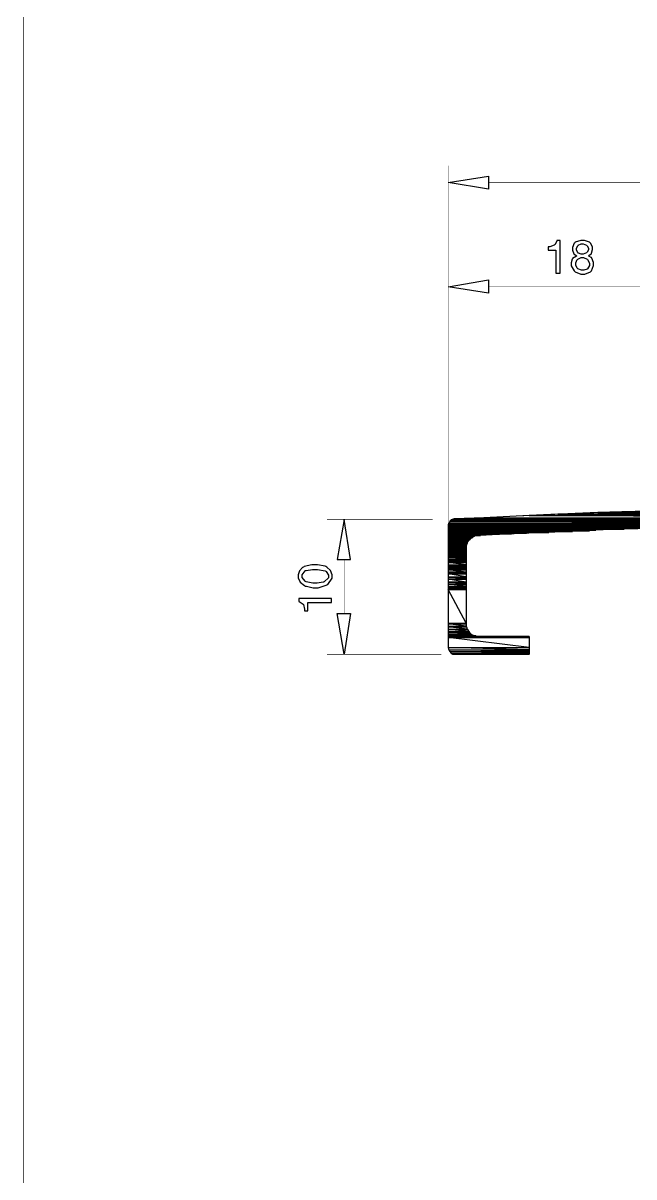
# Model space of a CAD drawing. Extents: x 0 to 8.2, y 0 to 11.7.
# Drawn here: x 0.001 to 1.775, y 4.121 to 7.474 of the extents above; entities that cross this region are included whole.
import ezdxf

# ---------------------------------------------------------------- set-up
doc = ezdxf.new("R2010")
doc.units = 0
doc.layers.get('0').update_dxf_attribs({"linetype": 'CONTINUOUS'})

msp = doc.modelspace()

# ---------------------------------------------------------------- linework, layer by layer
at = {"color": 0, "const_width": 0.00167}
msp.add_lwpolyline([(8.23676, 0.00667), (0.00168, 0.00667), (0.00168, 11.6866), (8.23676, 11.6866), (8.23676, 0.00667)], close=True, dxfattribs=at)
for points in [[(1.2353, 5.91835), (1.2353, 7.05957)], [(3.86301, 7.01124), (1.35221, 7.01124)], [(1.2353, 6.50396), (1.2353, 6.7576)], [(1.82303, 6.70763), (1.35221, 6.70763)], [(1.25374, 6.03342), (1.87804, 6.06022), (1.88303, 6.06065), (1.90474, 6.07275), (1.91644, 6.09337), (1.91644, 6.10021), (1.91644, 6.39051)], [(1.19032, 6.03179), (0.88314, 6.03179)], [(1.25374, 6.03342), (1.24875, 6.03179), (1.24376, 6.03011), (1.24029, 6.02512), (1.23698, 6.02013), (1.2353, 6.01346)], [(1.2353, 5.65967), (1.2353, 6.01346)], [(1.81635, 5.99013), (1.81803, 5.99343), (1.81635, 5.99843), (1.81456, 6.00342), (1.80957, 6.0051), (1.80458, 6.00678), (1.32384, 5.98508), (1.31554, 5.98508), (1.31131, 5.98346), (1.29688, 5.9739), (1.28836, 5.95925), (1.28711, 5.95503), (1.28711, 5.94667), (1.28711, 5.72982), (1.28711, 5.72146), (1.29042, 5.71311), (1.29541, 5.70643), (1.30208, 5.69814), (1.30887, 5.69476), (1.31717, 5.69146), (1.32552, 5.69146), (1.47071, 5.69146), (1.47071, 5.63971), (1.25543, 5.63971)], [(0.93321, 5.91499), (0.93321, 5.75814)], [(1.21533, 5.63971), (0.88314, 5.63971)], [(1.2353, 5.65967), (1.23698, 5.653), (1.24029, 5.648), (1.24376, 5.64301), (1.24875, 5.63971), (1.25543, 5.63971)]]:
    msp.add_lwpolyline(points, dxfattribs=at)
at = {"color": 0}
for points in [[(1.35221, 7.02957), (1.35221, 6.99126), (1.2353, 7.01124), (1.35221, 7.02957)], [(1.54753, 6.8144), (1.54753, 6.74761), (1.56093, 6.74761), (1.56093, 6.84272), (1.55083, 6.84272), (1.5504, 6.84065), (1.54497, 6.82981), (1.54417, 6.82938), (1.54292, 6.82856), (1.53006, 6.82438), (1.52582, 6.82438), (1.52582, 6.8144), (1.54753, 6.8144)], [(1.60926, 6.79769), (1.60758, 6.79731), (1.59674, 6.79025), (1.59592, 6.78939), (1.59549, 6.78814), (1.59261, 6.77772), (1.59261, 6.77425), (1.59261, 6.76888), (1.60092, 6.75385), (1.6026, 6.75261), (1.60385, 6.75136), (1.62044, 6.74425), (1.62603, 6.74425), (1.63183, 6.74425), (1.64811, 6.75136), (1.64936, 6.75261), (1.65099, 6.75429), (1.65771, 6.76926), (1.65771, 6.77425), (1.65771, 6.77886), (1.65229, 6.79144), (1.65104, 6.79269), (1.65061, 6.79313), (1.6435, 6.79731), (1.64268, 6.79769), (1.6435, 6.79856), (1.65061, 6.80399), (1.65104, 6.80436), (1.65142, 6.80524), (1.65435, 6.81586), (1.65435, 6.81939), (1.65435, 6.82357), (1.64899, 6.83479), (1.64774, 6.83604), (1.64606, 6.83729), (1.63103, 6.84272), (1.62603, 6.84272), (1.62017, 6.84272), (1.60422, 6.83729), (1.6026, 6.83604), (1.60135, 6.83479), (1.59592, 6.822), (1.59592, 6.81771), (1.59592, 6.81396), (1.60004, 6.8036), (1.60092, 6.80274), (1.60129, 6.80236), (1.6084, 6.79812), (1.60926, 6.79769)], [(1.62429, 6.80274), (1.62136, 6.80274), (1.61344, 6.80567), (1.61263, 6.80604), (1.61176, 6.80692), (1.60758, 6.81506), (1.60758, 6.81771), (1.60758, 6.82021), (1.61176, 6.82688), (1.61263, 6.82769), (1.61301, 6.82856), (1.62147, 6.83268), (1.62429, 6.83268), (1.62761, 6.83268), (1.63683, 6.82856), (1.63769, 6.82769), (1.63851, 6.82688), (1.64268, 6.82004), (1.64268, 6.81771), (1.64268, 6.81521), (1.63851, 6.80817), (1.63769, 6.80772), (1.63683, 6.80692), (1.62739, 6.80274), (1.62429, 6.80274)], [(1.62603, 6.75592), (1.62224, 6.75592), (1.61176, 6.76014), (1.61094, 6.76096), (1.61008, 6.76183), (1.60596, 6.77115), (1.60596, 6.77425), (1.60596, 6.77761), (1.61008, 6.78678), (1.61094, 6.7876), (1.61176, 6.78847), (1.62115, 6.79269), (1.62429, 6.79269), (1.62804, 6.79269), (1.63851, 6.78847), (1.63938, 6.7876), (1.64019, 6.78678), (1.64606, 6.77621), (1.64606, 6.77263), (1.64606, 6.76932), (1.64019, 6.76014), (1.63938, 6.75928), (1.63851, 6.7589), (1.62912, 6.75592), (1.62603, 6.75592)], [(1.35221, 6.7276), (1.35221, 6.68918), (1.2353, 6.70763), (1.35221, 6.7276)], [(1.33887, 6.03678), (1.25374, 6.03342), (2.44564, 6.03342), (1.33887, 6.03678)], [(1.47071, 6.04346), (1.33887, 6.03678), (2.52919, 6.03678), (1.47071, 6.04346)], [(1.33887, 6.03678), (2.52919, 6.03678), (2.44564, 6.03342), (1.33887, 6.03678)], [(1.55414, 6.04676), (1.47071, 6.04346), (2.66271, 6.04346), (1.55414, 6.04676)], [(1.47071, 6.04346), (2.66271, 6.04346), (2.52919, 6.03678), (1.47071, 6.04346)], [(1.56093, 6.04676), (1.55414, 6.04676), (2.74447, 6.04676), (1.56093, 6.04676)], [(1.55414, 6.04676), (2.74447, 6.04676), (2.66271, 6.04346), (1.55414, 6.04676)], [(1.66938, 6.05176), (1.56093, 6.04676), (2.75114, 6.04676), (1.66938, 6.05176)], [(1.56093, 6.04676), (2.75114, 6.04676), (2.74447, 6.04676), (1.56093, 6.04676)], [(1.73947, 6.05344), (1.66938, 6.05176), (2.85969, 6.05176), (1.73947, 6.05344)], [(1.66938, 6.05176), (2.85969, 6.05176), (2.75114, 6.04676), (1.66938, 6.05176)], [(1.77794, 6.05524), (1.73947, 6.05344), (2.92979, 6.05344), (1.77794, 6.05524)], [(1.73947, 6.05344), (2.92979, 6.05344), (2.85969, 6.05176), (1.73947, 6.05344)], [(0.91314, 5.91499), (0.95155, 5.91499), (0.93321, 6.03179), (0.91314, 5.91499)], [(1.23698, 6.02013), (1.2353, 6.01676), (2.07178, 6.01676), (1.23698, 6.02013)], [(1.2353, 6.01676), (1.2353, 6.01676), (2.06668, 6.01676), (1.2353, 6.01676)], [(1.2353, 6.01676), (2.07178, 6.01676), (2.06668, 6.01676), (1.2353, 6.01676)], [(1.2353, 6.01676), (1.2353, 6.01508), (2.06668, 6.01508), (1.2353, 6.01676)], [(1.2353, 6.01676), (2.06668, 6.01676), (2.06668, 6.01508), (1.2353, 6.01676)], [(1.2353, 6.01508), (2.06668, 6.01508), (1.2353, 6.01508)], [(1.2353, 6.01508), (1.2353, 6.01346), (2.06332, 6.01346), (1.2353, 6.01508)], [(1.2353, 6.01508), (2.06668, 6.01508), (2.06332, 6.01346), (1.2353, 6.01508)], [(1.2353, 6.01346), (1.2353, 6.01346), (2.06332, 6.01346), (1.2353, 6.01346)], [(1.2353, 6.01346), (2.06332, 6.01346), (2.06332, 6.01346), (1.2353, 6.01346)], [(1.2353, 6.01346), (1.2353, 6.01178), (2.06168, 6.01178), (1.2353, 6.01346)], [(1.2353, 6.01346), (2.06332, 6.01346), (2.06168, 6.01178), (1.2353, 6.01346)], [(1.2353, 6.01178), (2.06168, 6.01178), (1.2353, 6.01178)], [(1.2353, 6.01178), (1.2353, 6.01178), (1.92979, 6.01178), (1.2353, 6.01178)], [(1.2353, 6.01178), (1.94146, 6.01178), (1.92979, 6.01178), (1.2353, 6.01178)], [(1.2353, 6.01178), (1.2353, 6.0101), (1.92144, 6.0101), (1.2353, 6.01178)], [(1.2353, 6.01178), (1.92979, 6.01178), (1.92144, 6.0101), (1.2353, 6.01178)], [(1.2353, 6.0101), (1.2353, 6.00846), (1.91812, 6.00846), (1.2353, 6.0101)], [(1.2353, 6.0101), (1.92144, 6.0101), (1.91812, 6.00846), (1.2353, 6.0101)], [(1.2353, 6.00846), (1.2353, 6.00678), (1.91314, 6.00678), (1.2353, 6.00846)], [(1.2353, 6.00846), (1.91812, 6.00846), (1.91314, 6.00678), (1.2353, 6.00846)], [(1.2353, 6.00678), (1.2353, 6.0051), (1.78624, 6.0051), (1.2353, 6.00678)], [(1.2353, 6.00678), (1.80458, 6.00678), (1.78624, 6.0051), (1.2353, 6.00678)], [(1.2353, 6.0051), (1.2353, 6.0051), (1.77126, 6.0051), (1.2353, 6.0051)], [(1.2353, 6.0051), (1.78624, 6.0051), (1.77126, 6.0051), (1.2353, 6.0051)], [(1.2353, 6.0051), (1.2353, 6.00342), (1.74615, 6.00342), (1.2353, 6.0051)], [(1.2353, 6.0051), (1.77126, 6.0051), (1.74615, 6.00342), (1.2353, 6.0051)], [(1.2353, 6.00342), (1.74447, 6.00342), (1.2353, 6.00342)], [(1.2353, 6.00342), (1.74615, 6.00342), (1.2353, 6.00342)], [(1.2353, 6.00342), (1.2353, 6.00342), (1.72781, 6.00342), (1.2353, 6.00342)], [(1.2353, 6.00342), (1.74447, 6.00342), (1.72781, 6.00342), (1.2353, 6.00342)], [(1.2353, 6.00342), (1.2353, 6.00011), (1.66439, 6.00011), (1.2353, 6.00342)], [(1.2353, 6.00342), (1.72781, 6.00342), (1.66439, 6.00011), (1.2353, 6.00342)], [(1.24029, 6.02512), (1.23698, 6.02013), (2.12511, 6.02013), (1.24029, 6.02512)], [(1.23698, 6.02013), (2.12511, 6.02013), (2.07178, 6.01676), (1.23698, 6.02013)], [(1.24197, 6.02843), (1.24029, 6.02675), (2.28711, 6.02675), (1.24197, 6.02843)], [(1.24029, 6.02675), (1.24029, 6.02512), (2.25032, 6.02512), (1.24029, 6.02675)], [(1.24029, 6.02675), (2.28711, 6.02675), (2.25032, 6.02512), (1.24029, 6.02675)], [(1.24029, 6.02512), (2.25032, 6.02512), (2.12511, 6.02013), (1.24029, 6.02512)], [(1.24376, 6.03011), (1.24197, 6.02843), (2.31044, 6.02843), (1.24376, 6.03011)], [(1.24197, 6.02843), (2.31044, 6.02843), (2.28711, 6.02675), (1.24197, 6.02843)], [(1.24707, 6.03179), (1.24376, 6.03011), (2.35053, 6.03011), (1.24707, 6.03179)], [(1.24376, 6.03011), (2.35053, 6.03011), (2.31044, 6.02843), (1.24376, 6.03011)], [(1.24875, 6.03179), (1.24707, 6.03179), (2.39561, 6.03179), (1.24875, 6.03179)], [(1.24707, 6.03179), (2.39561, 6.03179), (2.35053, 6.03011), (1.24707, 6.03179)], [(1.24875, 6.03179), (2.41732, 6.03179), (2.39561, 6.03179), (1.24875, 6.03179)], [(1.25, 6.03331), (2.41835, 6.03331), (2.41835, 6.03168), (1.25, 6.03168), (1.25, 6.03331)], [(1.25374, 6.03342), (1.25043, 6.03179), (2.42563, 6.03179), (1.25374, 6.03342)], [(1.25043, 6.03179), (2.42563, 6.03179), (1.25043, 6.03179)], [(1.25374, 6.03342), (2.44564, 6.03342), (2.42563, 6.03179), (1.25374, 6.03342)], [(1.2353, 6.00011), (1.2353, 5.99843), (1.64606, 5.99843), (1.2353, 6.00011)], [(1.2353, 6.00011), (1.66439, 6.00011), (1.64606, 5.99843), (1.2353, 6.00011)], [(1.2353, 5.99843), (1.63607, 5.99843), (1.2353, 5.99843)], [(1.2353, 5.99843), (1.64606, 5.99843), (1.2353, 5.99843)], [(1.2353, 5.99843), (1.2353, 5.99675), (1.59592, 5.99675), (1.2353, 5.99843)], [(1.2353, 5.99843), (1.63607, 5.99843), (1.59592, 5.99675), (1.2353, 5.99843)], [(1.2353, 5.99675), (1.2353, 5.99675), (1.57926, 5.99675), (1.2353, 5.99675)], [(1.2353, 5.99675), (1.59592, 5.99675), (1.57926, 5.99675), (1.2353, 5.99675)], [(1.2353, 5.99675), (1.2353, 5.99343), (1.5275, 5.99343), (1.2353, 5.99675)], [(1.2353, 5.99675), (1.57926, 5.99675), (1.5275, 5.99343), (1.2353, 5.99675)], [(1.2353, 5.99343), (1.2353, 5.99175), (1.4624, 5.99175), (1.2353, 5.99343)], [(1.2353, 5.99343), (1.5275, 5.99343), (1.4624, 5.99175), (1.2353, 5.99343)], [(1.2353, 5.99175), (1.2353, 5.99013), (1.41894, 5.99013), (1.2353, 5.99175)], [(1.2353, 5.99175), (1.4624, 5.99175), (1.41894, 5.99013), (1.2353, 5.99175)], [(1.2353, 5.99013), (1.41228, 5.99013), (1.2353, 5.99013)], [(1.2353, 5.99013), (1.41894, 5.99013), (1.2353, 5.99013)], [(1.2353, 5.99013), (1.2353, 5.98508), (1.32883, 5.98508), (1.2353, 5.99013)], [(1.2353, 5.99013), (1.41228, 5.99013), (1.32883, 5.98508), (1.2353, 5.99013)], [(1.2353, 5.98508), (1.32384, 5.98508), (1.2353, 5.98508)], [(1.2353, 5.98508), (1.32883, 5.98508), (1.2353, 5.98508)], [(1.2353, 5.98508), (1.2353, 5.98508), (1.31554, 5.98508), (1.2353, 5.98508)], [(1.2353, 5.98508), (1.32384, 5.98508), (1.31554, 5.98508), (1.2353, 5.98508)], [(1.2353, 5.98508), (1.2353, 5.98346), (1.31218, 5.98346), (1.2353, 5.98508)], [(1.2353, 5.98508), (1.31554, 5.98508), (1.31218, 5.98346), (1.2353, 5.98508)], [(1.2353, 5.98346), (1.2353, 5.98008), (1.30718, 5.98008), (1.2353, 5.98346)], [(1.2353, 5.98346), (1.31218, 5.98346), (1.30718, 5.98008), (1.2353, 5.98346)], [(1.2353, 5.98008), (1.2353, 5.98008), (1.30718, 5.98008), (1.2353, 5.98008)], [(1.2353, 5.98008), (1.30718, 5.98008), (1.30718, 5.98008), (1.2353, 5.98008)], [(1.2353, 5.98008), (1.30539, 5.98008), (1.2353, 5.98008)], [(1.2353, 5.98008), (1.30718, 5.98008), (1.2353, 5.98008)], [(1.2353, 5.98008), (1.2353, 5.97846), (1.30539, 5.97846), (1.2353, 5.98008)], [(1.2353, 5.98008), (1.30539, 5.98008), (1.30539, 5.97846), (1.2353, 5.98008)], [(1.2353, 5.97846), (1.2353, 5.97678), (1.3004, 5.97678), (1.2353, 5.97846)], [(1.2353, 5.97846), (1.30539, 5.97846), (1.3004, 5.97678), (1.2353, 5.97846)], [(1.2353, 5.97678), (1.2353, 5.97342), (1.29877, 5.97342), (1.2353, 5.97678)], [(1.2353, 5.97678), (1.3004, 5.97678), (1.29877, 5.97342), (1.2353, 5.97678)], [(1.2353, 5.97342), (1.2353, 5.97011), (1.29541, 5.97011), (1.2353, 5.97342)], [(1.2353, 5.97342), (1.29877, 5.97342), (1.29541, 5.97011), (1.2353, 5.97342)], [(1.2353, 5.97011), (1.29373, 5.97011), (1.2353, 5.97011)], [(1.2353, 5.97011), (1.29541, 5.97011), (1.2353, 5.97011)], [(1.2353, 5.97011), (1.2353, 5.97011), (1.29373, 5.97011), (1.2353, 5.97011)], [(1.2353, 5.97011), (1.29373, 5.97011), (1.29373, 5.97011), (1.2353, 5.97011)], [(1.2353, 5.97011), (1.2353, 5.96679), (1.2921, 5.96679), (1.2353, 5.97011)], [(1.2353, 5.97011), (1.29373, 5.97011), (1.2921, 5.96679), (1.2353, 5.97011)], [(1.2353, 5.96679), (1.2921, 5.96679), (1.2353, 5.96679)], [(1.2353, 5.96679), (1.2353, 5.96511), (1.29042, 5.96511), (1.2353, 5.96679)], [(1.2353, 5.96679), (1.2921, 5.96679), (1.29042, 5.96511), (1.2353, 5.96679)], [(1.2353, 5.96511), (1.2353, 5.96164), (1.29042, 5.96164), (1.2353, 5.96511)], [(1.2353, 5.96511), (1.29042, 5.96511), (1.29042, 5.96164), (1.2353, 5.96511)], [(1.2353, 5.96164), (1.2353, 5.95833), (1.28874, 5.95833), (1.2353, 5.96164)], [(1.2353, 5.96164), (1.29042, 5.96164), (1.28874, 5.95833), (1.2353, 5.96164)], [(1.2353, 5.95833), (1.28874, 5.95833), (1.2353, 5.95833)], [(1.2353, 5.95833), (1.2353, 5.95503), (1.28711, 5.95503), (1.2353, 5.95833)], [(1.2353, 5.95833), (1.28874, 5.95833), (1.28711, 5.95503), (1.2353, 5.95833)], [(1.2353, 5.95503), (1.2353, 5.95503), (1.28711, 5.95503), (1.2353, 5.95503)], [(1.2353, 5.95503), (1.28711, 5.95503), (1.28711, 5.95503), (1.2353, 5.95503)], [(1.2353, 5.95503), (1.28711, 5.95503), (1.2353, 5.95503)], [(1.2353, 5.95503), (1.2353, 5.94997), (1.28711, 5.94997), (1.2353, 5.95503)], [(1.2353, 5.95503), (1.28711, 5.95503), (1.28711, 5.94997), (1.2353, 5.95503)], [(1.2353, 5.94997), (1.2353, 5.94997), (1.28711, 5.94997), (1.2353, 5.94997)], [(1.2353, 5.94997), (1.28711, 5.94997), (1.28711, 5.94997), (1.2353, 5.94997)], [(1.2353, 5.94997), (1.2353, 5.94667), (1.28711, 5.94667), (1.2353, 5.94997)], [(1.2353, 5.94997), (1.28711, 5.94997), (1.28711, 5.94667), (1.2353, 5.94997)], [(1.2353, 5.94667), (1.28711, 5.94667), (1.2353, 5.94667)], [(1.2353, 5.94667), (1.2353, 5.94499), (1.28711, 5.94499), (1.2353, 5.94667)], [(1.2353, 5.94667), (1.28711, 5.94667), (1.28711, 5.94499), (1.2353, 5.94667)], [(1.2353, 5.94499), (1.2353, 5.94168), (1.28711, 5.94168), (1.2353, 5.94499)], [(1.2353, 5.94499), (1.28711, 5.94499), (1.28711, 5.94168), (1.2353, 5.94499)], [(1.2353, 5.94168), (1.2353, 5.93832), (1.28711, 5.93832), (1.2353, 5.94168)], [(1.2353, 5.94168), (1.28711, 5.94168), (1.28711, 5.93832), (1.2353, 5.94168)], [(1.2353, 5.93832), (1.2353, 5.935), (1.28711, 5.935), (1.2353, 5.93832)], [(1.2353, 5.93832), (1.28711, 5.93832), (1.28711, 5.935), (1.2353, 5.93832)], [(1.2353, 5.935), (1.28711, 5.935), (1.2353, 5.935)], [(1.2353, 5.935), (1.2353, 5.93332), (1.28711, 5.93332), (1.2353, 5.935)], [(1.2353, 5.935), (1.28711, 5.935), (1.28711, 5.93332), (1.2353, 5.935)], [(1.2353, 5.93332), (1.28711, 5.93332), (1.2353, 5.93332)], [(1.2353, 5.93332), (1.2353, 5.93001), (1.28711, 5.93001), (1.2353, 5.93332)], [(1.2353, 5.93332), (1.28711, 5.93332), (1.28711, 5.93001), (1.2353, 5.93332)], [(1.2353, 5.93001), (1.2353, 5.92665), (1.28711, 5.92665), (1.2353, 5.93001)], [(1.2353, 5.93001), (1.28711, 5.93001), (1.28711, 5.92665), (1.2353, 5.93001)], [(1.2353, 5.92665), (1.2353, 5.92333), (1.28711, 5.92333), (1.2353, 5.92665)], [(1.2353, 5.92665), (1.28711, 5.92665), (1.28711, 5.92333), (1.2353, 5.92665)], [(1.2353, 5.92333), (1.2353, 5.92165), (1.28711, 5.92165), (1.2353, 5.92333)], [(1.2353, 5.92333), (1.28711, 5.92333), (1.28711, 5.92165), (1.2353, 5.92333)], [(1.2353, 5.92165), (1.2353, 5.92165), (1.28711, 5.92165), (1.2353, 5.92165)], [(1.2353, 5.92165), (1.28711, 5.92165), (1.28711, 5.92165), (1.2353, 5.92165)], [(1.2353, 5.92165), (1.2353, 5.91997), (1.28711, 5.91997), (1.2353, 5.92165)], [(1.2353, 5.92165), (1.28711, 5.92165), (1.28711, 5.91997), (1.2353, 5.92165)], [(1.2353, 5.91997), (1.2353, 5.91997), (1.28711, 5.91997), (1.2353, 5.91997)], [(1.2353, 5.91997), (1.28711, 5.91997), (1.28711, 5.91997), (1.2353, 5.91997)], [(1.2353, 5.91997), (1.2353, 5.91499), (1.28711, 5.91499), (1.2353, 5.91997)], [(1.2353, 5.91997), (1.28711, 5.91997), (1.28711, 5.91499), (1.2353, 5.91997)], [(1.2353, 5.91499), (1.2353, 5.91), (1.28711, 5.91), (1.2353, 5.91499)], [(1.2353, 5.91499), (1.28711, 5.91499), (1.28711, 5.91), (1.2353, 5.91499)], [(1.2353, 5.91), (1.2353, 5.91), (1.28711, 5.91), (1.2353, 5.91)], [(1.2353, 5.91), (1.28711, 5.91), (1.28711, 5.91), (1.2353, 5.91)], [(1.2353, 5.91), (1.2353, 5.90831), (1.28711, 5.90831), (1.2353, 5.91)], [(1.2353, 5.91), (1.28711, 5.91), (1.28711, 5.90831), (1.2353, 5.91)], [(1.2353, 5.90831), (1.28711, 5.90831), (1.2353, 5.90831)], [(1.2353, 5.90831), (1.28711, 5.90831), (1.2353, 5.90831)], [(1.2353, 5.90831), (1.2353, 5.90668), (1.28711, 5.90668), (1.2353, 5.90831)], [(1.2353, 5.90831), (1.28711, 5.90831), (1.28711, 5.90668), (1.2353, 5.90831)], [(1.2353, 5.90668), (1.2353, 5.90001), (1.28711, 5.90001), (1.2353, 5.90668)], [(1.2353, 5.90668), (1.28711, 5.90668), (1.28711, 5.90001), (1.2353, 5.90668)], [(0.7997, 5.86654), (0.7997, 5.86225), (0.8055, 5.84928), (0.81798, 5.83946), (0.82134, 5.83822), (0.82341, 5.8374), (0.8431, 5.83322), (0.84966, 5.83322), (0.85802, 5.83322), (0.88102, 5.84033), (0.88314, 5.84158), (0.88563, 5.84283), (0.89811, 5.86062), (0.89811, 5.86654), (0.89811, 5.87076), (0.89328, 5.88336), (0.88265, 5.89339), (0.87977, 5.89501), (0.87766, 5.89589), (0.85541, 5.90001), (0.84804, 5.90001), (0.83968, 5.90001), (0.81673, 5.89458), (0.81467, 5.89333), (0.81217, 5.89208), (0.80344, 5.88249), (0.7997, 5.87056), (0.7997, 5.86654)], [(0.88813, 5.86654), (0.88813, 5.86242), (0.8756, 5.85075), (0.8731, 5.84988), (0.87185, 5.8495), (0.8552, 5.84657), (0.84966, 5.84657), (0.84256, 5.84657), (0.82297, 5.85075), (0.82134, 5.85157), (0.81966, 5.85243), (0.81136, 5.86301), (0.81136, 5.86654), (0.81136, 5.87076), (0.81966, 5.88254), (0.82134, 5.88336), (0.82297, 5.88379), (0.84174, 5.88667), (0.84804, 5.88667), (0.85596, 5.88667), (0.87809, 5.88254), (0.87977, 5.88167), (0.88102, 5.88086), (0.88813, 5.87011), (0.88813, 5.86654)], [(1.2353, 5.90001), (1.2353, 5.89833), (1.28711, 5.89833), (1.2353, 5.90001)], [(1.2353, 5.90001), (1.28711, 5.90001), (1.28711, 5.89833), (1.2353, 5.90001)], [(1.2353, 5.89833), (1.2353, 5.89501), (1.28711, 5.89501), (1.2353, 5.89833)], [(1.2353, 5.89833), (1.28711, 5.89833), (1.28711, 5.89501), (1.2353, 5.89833)], [(1.2353, 5.89501), (1.28711, 5.89501), (1.2353, 5.89501)], [(1.2353, 5.89501), (1.2353, 5.89333), (1.28711, 5.89333), (1.2353, 5.89501)], [(1.2353, 5.89501), (1.28711, 5.89501), (1.28711, 5.89333), (1.2353, 5.89501)], [(1.2353, 5.89333), (1.2353, 5.89165), (1.28711, 5.89165), (1.2353, 5.89333)], [(1.2353, 5.89333), (1.28711, 5.89333), (1.28711, 5.89165), (1.2353, 5.89333)], [(1.2353, 5.89165), (1.2353, 5.88997), (1.28711, 5.88997), (1.2353, 5.89165)], [(1.2353, 5.89165), (1.28711, 5.89165), (1.28711, 5.88997), (1.2353, 5.89165)], [(1.2353, 5.88997), (1.2353, 5.88997), (1.28711, 5.88997), (1.2353, 5.88997)], [(1.2353, 5.88997), (1.28711, 5.88997), (1.28711, 5.88997), (1.2353, 5.88997)], [(1.2353, 5.88997), (1.2353, 5.88835), (1.28711, 5.88835), (1.2353, 5.88997)], [(1.2353, 5.88997), (1.28711, 5.88997), (1.28711, 5.88835), (1.2353, 5.88997)], [(1.2353, 5.88835), (1.2353, 5.88667), (1.28711, 5.88667), (1.2353, 5.88835)], [(1.2353, 5.88835), (1.28711, 5.88835), (1.28711, 5.88667), (1.2353, 5.88835)], [(1.2353, 5.88667), (1.28711, 5.88667), (1.2353, 5.88667)], [(1.2353, 5.88667), (1.2353, 5.88499), (1.28711, 5.88499), (1.2353, 5.88667)], [(1.2353, 5.88667), (1.28711, 5.88667), (1.28711, 5.88499), (1.2353, 5.88667)], [(1.2353, 5.88499), (1.2353, 5.87831), (1.28711, 5.87831), (1.2353, 5.88499)], [(1.2353, 5.88499), (1.28711, 5.88499), (1.28711, 5.87831), (1.2353, 5.88499)], [(1.2353, 5.87831), (1.2353, 5.87831), (1.28711, 5.87831), (1.2353, 5.87831)], [(1.2353, 5.87831), (1.28711, 5.87831), (1.28711, 5.87831), (1.2353, 5.87831)], [(1.2353, 5.87831), (1.2353, 5.87668), (1.28711, 5.87668), (1.2353, 5.87831)], [(1.2353, 5.87831), (1.28711, 5.87831), (1.28711, 5.87668), (1.2353, 5.87831)], [(1.2353, 5.87668), (1.2353, 5.87332), (1.28711, 5.87332), (1.2353, 5.87668)], [(1.2353, 5.87668), (1.28711, 5.87668), (1.28711, 5.87332), (1.2353, 5.87668)], [(1.2353, 5.87332), (1.2353, 5.8649), (1.28711, 5.8649), (1.2353, 5.87332)], [(1.2353, 5.87332), (1.28711, 5.87332), (1.28711, 5.8649), (1.2353, 5.87332)], [(1.2353, 5.8649), (1.2353, 5.86322), (1.28711, 5.86322), (1.2353, 5.8649)], [(1.2353, 5.8649), (1.28711, 5.8649), (1.28711, 5.86322), (1.2353, 5.8649)], [(1.2353, 5.86322), (1.28711, 5.86322), (1.2353, 5.86322)], [(1.2353, 5.86322), (1.2353, 5.85824), (1.28711, 5.85824), (1.2353, 5.86322)], [(1.2353, 5.86322), (1.28711, 5.86322), (1.28711, 5.85824), (1.2353, 5.86322)], [(1.2353, 5.85824), (1.2353, 5.84988), (1.28711, 5.84988), (1.2353, 5.85824)], [(1.2353, 5.85824), (1.28711, 5.85824), (1.28711, 5.84988), (1.2353, 5.85824)], [(1.2353, 5.84988), (1.28711, 5.84988), (1.2353, 5.84988)], [(1.2353, 5.84988), (1.2353, 5.84825), (1.28711, 5.84825), (1.2353, 5.84988)], [(1.2353, 5.84988), (1.28711, 5.84988), (1.28711, 5.84825), (1.2353, 5.84988)], [(1.2353, 5.84825), (1.2353, 5.84321), (1.28711, 5.84321), (1.2353, 5.84825)], [(1.2353, 5.84825), (1.28711, 5.84825), (1.28711, 5.84321), (1.2353, 5.84825)], [(1.2353, 5.84321), (1.2353, 5.83822), (1.28711, 5.83822), (1.2353, 5.84321)], [(1.2353, 5.84321), (1.28711, 5.84321), (1.28711, 5.83822), (1.2353, 5.84321)], [(1.2353, 5.83822), (1.2353, 5.83658), (1.28711, 5.83658), (1.2353, 5.83822)], [(1.2353, 5.83822), (1.28711, 5.83822), (1.28711, 5.83658), (1.2353, 5.83822)], [(1.2353, 5.83658), (1.2353, 5.83322), (1.28711, 5.83322), (1.2353, 5.83658)], [(1.2353, 5.83658), (1.28711, 5.83658), (1.28711, 5.83322), (1.2353, 5.83658)], [(0.82802, 5.78988), (0.89648, 5.78988), (0.89648, 5.80154), (0.80138, 5.80154), (0.80138, 5.79324), (0.80301, 5.79286), (0.81424, 5.78575), (0.81467, 5.78489), (0.81505, 5.78407), (0.81803, 5.77089), (0.81803, 5.76644), (0.82802, 5.76644), (0.82802, 5.78988)], [(1.2353, 5.83322), (1.28711, 5.83322), (1.2353, 5.83322)], [(1.2353, 5.83322), (1.2353, 5.82992), (1.28711, 5.82992), (1.2353, 5.83322)], [(1.2353, 5.83322), (1.28711, 5.83322), (1.28711, 5.82992), (1.2353, 5.83322)], [(1.2353, 5.82992), (1.2353, 5.82824), (1.28711, 5.82824), (1.2353, 5.82992)], [(1.2353, 5.82992), (1.28711, 5.82992), (1.28711, 5.82824), (1.2353, 5.82992)], [(1.2353, 5.82824), (1.2353, 5.82824), (1.28711, 5.82824), (1.2353, 5.82824)], [(1.2353, 5.82824), (1.28711, 5.82824), (1.28711, 5.82824), (1.2353, 5.82824)], [(1.2353, 5.82824), (1.2353, 5.72982), (1.28711, 5.72982), (1.2353, 5.82824)], [(1.2353, 5.82824), (1.28711, 5.82824), (1.28711, 5.72982), (1.2353, 5.82824)], [(0.91314, 5.75814), (0.95155, 5.75814), (0.93321, 5.63971), (0.91314, 5.75814)], [(1.2353, 5.72982), (1.2353, 5.72814), (1.28711, 5.72814), (1.2353, 5.72982)], [(1.2353, 5.72982), (1.28711, 5.72982), (1.28711, 5.72814), (1.2353, 5.72982)], [(1.2353, 5.72814), (1.2353, 5.72146), (1.28711, 5.72146), (1.2353, 5.72814)], [(1.2353, 5.72814), (1.28711, 5.72814), (1.28711, 5.72146), (1.2353, 5.72814)], [(1.2353, 5.72146), (1.2353, 5.71978), (1.28874, 5.71978), (1.2353, 5.72146)], [(1.2353, 5.72146), (1.28711, 5.72146), (1.28874, 5.71978), (1.2353, 5.72146)], [(1.2353, 5.71978), (1.2353, 5.71311), (1.29042, 5.71311), (1.2353, 5.71978)], [(1.2353, 5.71978), (1.28874, 5.71978), (1.29042, 5.71311), (1.2353, 5.71978)], [(1.2353, 5.71311), (1.2353, 5.71149), (1.2921, 5.71149), (1.2353, 5.71311)], [(1.2353, 5.71311), (1.29042, 5.71311), (1.2921, 5.71149), (1.2353, 5.71311)], [(1.2353, 5.71149), (1.2353, 5.70643), (1.29541, 5.70643), (1.2353, 5.71149)], [(1.2353, 5.71149), (1.2921, 5.71149), (1.29541, 5.70643), (1.2353, 5.71149)], [(1.2353, 5.70643), (1.2353, 5.70313), (1.29709, 5.70313), (1.2353, 5.70643)], [(1.2353, 5.70643), (1.29541, 5.70643), (1.29709, 5.70313), (1.2353, 5.70643)], [(1.2353, 5.70313), (1.2353, 5.69814), (1.30208, 5.69814), (1.2353, 5.70313)], [(1.2353, 5.70313), (1.29709, 5.70313), (1.30208, 5.69814), (1.2353, 5.70313)], [(1.2353, 5.69814), (1.2353, 5.69646), (1.30539, 5.69646), (1.2353, 5.69814)], [(1.2353, 5.69814), (1.30208, 5.69814), (1.30539, 5.69646), (1.2353, 5.69814)], [(1.2353, 5.69646), (1.2353, 5.69476), (1.30887, 5.69476), (1.2353, 5.69646)], [(1.2353, 5.69646), (1.30539, 5.69646), (1.30887, 5.69476), (1.2353, 5.69646)], [(1.2353, 5.69476), (1.2353, 5.69314), (1.31554, 5.69314), (1.2353, 5.69476)], [(1.2353, 5.69476), (1.30887, 5.69476), (1.31554, 5.69314), (1.2353, 5.69476)], [(1.2353, 5.69314), (1.2353, 5.69146), (1.31717, 5.69146), (1.2353, 5.69314)], [(1.2353, 5.69314), (1.31554, 5.69314), (1.31717, 5.69146), (1.2353, 5.69314)], [(1.2353, 5.69146), (1.2353, 5.69146), (1.32552, 5.69146), (1.2353, 5.69146)], [(1.2353, 5.69146), (1.31717, 5.69146), (1.32552, 5.69146), (1.2353, 5.69146)], [(1.2353, 5.69146), (1.2353, 5.68978), (1.47071, 5.68978), (1.2353, 5.69146)], [(1.2353, 5.69146), (1.47071, 5.69146), (1.47071, 5.68978), (1.2353, 5.69146)], [(1.2353, 5.68978), (1.2353, 5.68815), (1.47071, 5.68815), (1.2353, 5.68978)], [(1.2353, 5.68978), (1.47071, 5.68978), (1.47071, 5.68815), (1.2353, 5.68978)], [(1.2353, 5.68815), (1.2353, 5.65967), (1.47071, 5.65967), (1.2353, 5.68815)], [(1.2353, 5.68815), (1.47071, 5.68815), (1.47071, 5.65967), (1.2353, 5.68815)], [(1.32552, 5.69146), (1.47071, 5.69146), (1.32552, 5.69146)], [(1.2353, 5.65967), (1.23698, 5.653), (1.47071, 5.653), (1.2353, 5.65967)], [(1.2353, 5.65967), (1.47071, 5.65967), (1.47071, 5.653), (1.2353, 5.65967)], [(1.23698, 5.653), (1.24029, 5.648), (1.47071, 5.648), (1.23698, 5.653)], [(1.23698, 5.653), (1.47071, 5.653), (1.47071, 5.648), (1.23698, 5.653)], [(1.24029, 5.648), (1.24376, 5.64301), (1.47071, 5.64301), (1.24029, 5.648)], [(1.24029, 5.648), (1.47071, 5.648), (1.47071, 5.64301), (1.24029, 5.648)], [(1.24376, 5.64301), (1.24875, 5.63971), (1.47071, 5.63971), (1.24376, 5.64301)], [(1.24376, 5.64301), (1.47071, 5.64301), (1.47071, 5.63971), (1.24376, 5.64301)], [(1.24875, 5.63971), (1.25543, 5.63971), (1.47071, 5.63971), (1.24875, 5.63971)], [(1.24875, 5.63971), (1.47071, 5.63971), (1.47071, 5.63971), (1.24875, 5.63971)], [(1.25543, 5.63971), (1.47071, 5.63971), (1.25543, 5.63971)]]:
    msp.add_lwpolyline(points, close=True, dxfattribs=at)

doc.saveas('drawing.dxf')
